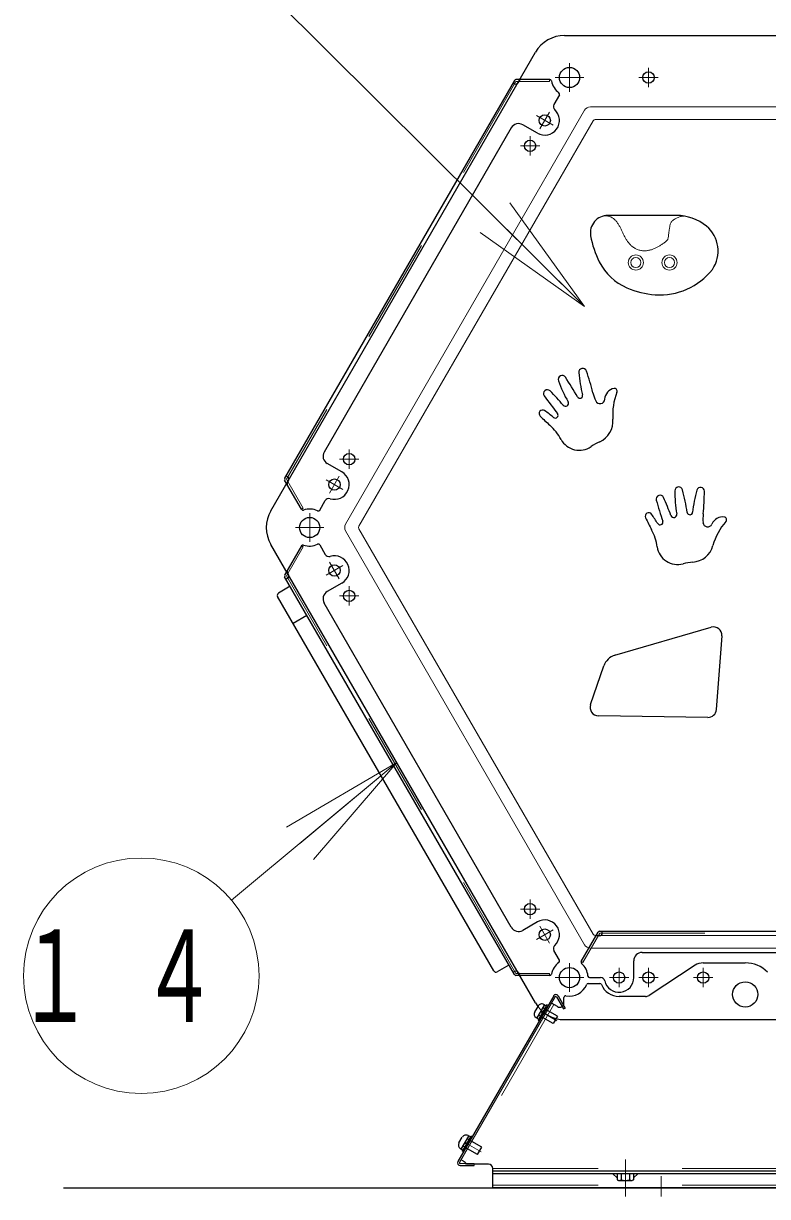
# Model space of a CAD drawing. Units: millimetres on the paper, scale 1:50. Extents: x -385 to 840, y 0 to 267.
# Drawn here: x 231.33 to 249.02, y 56.61 to 84.5 of the extents above; entities that cross this region are included whole.
import ezdxf

# ---------------------------------------------------------------- set-up
doc = ezdxf.new("R2010")
doc.units = ezdxf.units.MM
for name, pattern in [('USER1', [4.5, 2.5, -2]), ('USER2', [6, 3, -1, 1, -1]), ('USER3', [8, 3, -1, 1, -1, 1, -1])]:
    doc.linetypes.add(name, pattern=pattern)
doc.layers.add('1_50', color=7, linetype='Continuous', lineweight=25)
doc.styles.add('ＭＳ ゴシック', font='')
doc.styles.get('ＭＳ ゴシック').set_extended_font_data('MS Gothic')

msp = doc.modelspace()

# ---------------------------------------------------------------- linework, layer by layer
at = {"layer": '1_50', "lineweight": 13}
for p, q in [((244.67, 77.772), (236.271, 86.12)), ((242.894, 80.241), (244.67, 77.772)), ((244.67, 77.772), (242.542, 79.887)), ((244.67, 77.772), (242.189, 79.532)), ((240.208, 66.93), (236.283, 63.654)), ((237.584, 65.392), (240.208, 66.93)), ((240.208, 66.93), (237.905, 65.008)), ((240.208, 66.93), (238.225, 64.624))]:
    msp.add_line(p, q, dxfattribs=at)
at = {"layer": '1_50', "color": 131}
for p, q in [((244.2, 84.217), (256.786, 84.217)), ((237.214, 72.917), (243.507, 83.817)), ((243.507, 61.217), (237.214, 72.117)), ((244.2, 60.817), (256.786, 60.817))]:
    msp.add_line(p, q, dxfattribs=at)
at = {"layer": '1_50', "linetype": 'USER2', "lineweight": 13}
for p, q in [((244.316, 83.557), (244.316, 82.877)), ((244.656, 83.217), (243.976, 83.217)), ((238.138, 72.857), (238.138, 72.177)), ((238.478, 72.517), (237.798, 72.517)), ((244.316, 62.157), (244.316, 61.477)), ((244.656, 61.817), (243.976, 61.817))]:
    msp.add_line(p, q, dxfattribs=at)
at = {"layer": '1_50', "color": 2, "linetype": 'USER2', "lineweight": 13}
for p, q in [((246.193, 83.447), (246.193, 82.987)), ((246.423, 83.217), (245.963, 83.217)), ((243.528, 82.312), (243.926, 82.082)), ((243.612, 81.998), (243.842, 82.396)), ((243.377, 81.821), (243.377, 81.361)), ((243.607, 81.591), (243.147, 81.591)), ((239.077, 74.373), (239.077, 73.913)), ((239.307, 74.143), (238.847, 74.143)), ((238.528, 73.652), (238.926, 73.422)), ((238.612, 73.338), (238.842, 73.736)), ((238.612, 71.696), (238.842, 71.298)), ((238.528, 71.382), (238.926, 71.612)), ((239.307, 70.891), (238.847, 70.891)), ((239.077, 70.661), (239.077, 71.121)), ((243.377, 63.213), (243.377, 63.673)), ((243.607, 63.443), (243.147, 63.443)), ((243.612, 63.036), (243.842, 62.638)), ((243.528, 62.722), (243.926, 62.952)), ((245.493, 62.047), (245.493, 61.587)), ((246.193, 61.587), (246.193, 62.047)), ((247.493, 62.047), (247.493, 61.587)), ((245.723, 61.817), (245.263, 61.817)), ((246.423, 61.817), (245.963, 61.817)), ((247.723, 61.817), (247.263, 61.817)), ((243.627, 61.015), (244.018, 60.789)), ((241.827, 57.897), (242.218, 57.671)), ((245.643, 57.493), (245.643, 56.955)), ((245.643, 57.493), (245.643, 56.955)), ((245.643, 57.093), (245.643, 56.611)), ((245.643, 57.093), (245.643, 56.611)), ((246.493, 57.093), (246.493, 56.611))]:
    msp.add_line(p, q, dxfattribs=at)
at = {"layer": '1_50', "color": 190}
for p, q in [((243.005, 83.147), (237.543, 73.687)), ((243.844, 83.167), (243.04, 83.167)), ((243.095, 83.091), (243.127, 83.147)), ((243.013, 83.069), (242.973, 83.092)), ((244.076, 82.803), (243.946, 82.577)), ((242.932, 82.021), (238.482, 74.313)), ((243.552, 81.894), (243.205, 82.094)), ((238.902, 73.84), (238.555, 74.04)), ((237.946, 72.95), (237.543, 73.647)), ((237.615, 73.719), (237.575, 73.742)), ((237.637, 73.637), (237.605, 73.581)), ((238.377, 72.931), (238.507, 73.157)), ((237.946, 72.084), (237.543, 71.387)), ((238.377, 72.103), (238.507, 71.877)), ((237.637, 71.397), (237.605, 71.453)), ((243.005, 61.887), (237.543, 71.347)), ((237.615, 71.315), (237.575, 71.292)), ((238.902, 71.194), (238.555, 70.994)), ((242.932, 63.013), (238.482, 70.721)), ((243.552, 63.14), (243.205, 62.94)), ((244.595, 62.2), (244.997, 62.897)), ((245.035, 62.811), (244.97, 62.811)), ((245.032, 62.917), (255.955, 62.917)), ((245.095, 62.871), (245.095, 62.917)), ((244.076, 62.231), (243.946, 62.457)), ((245.843, 61.817), (245.843, 62.217)), ((246.043, 62.417), (254.943, 62.417)), ((243.013, 61.965), (242.973, 61.942)), ((243.095, 61.943), (243.127, 61.887)), ((243.844, 61.867), (243.04, 61.867)), ((244.794, 61.817), (245.055, 61.817))]:
    msp.add_line(p, q, dxfattribs=at)
at = {"layer": '1_50', "color": 190, "linetype": 'USER1', "lineweight": 13}
for p, q in [((243.043, 83.121), (237.585, 73.667)), ((243.843, 83.121), (243.043, 83.121)), ((243.843, 83.121), (243.843, 83.167)), ((237.985, 72.974), (237.585, 73.667)), ((237.985, 72.974), (237.945, 72.951)), ((237.985, 72.06), (237.585, 71.367)), ((237.985, 72.06), (237.945, 72.083)), ((243.043, 61.913), (237.585, 71.367)), ((244.635, 62.178), (245.035, 62.871)), ((245.035, 62.871), (255.952, 62.871)), ((244.635, 62.178), (244.595, 62.201)), ((243.843, 61.913), (243.043, 61.913)), ((243.843, 61.913), (243.843, 61.867))]:
    msp.add_line(p, q, dxfattribs=at)
at = {"layer": '1_50', "color": 131, "lineweight": 13}
for p, q in [((238.992, 72.597), (244.674, 82.437)), ((244.812, 82.517), (256.174, 82.517)), ((239.31, 72.547), (244.876, 82.187)), ((244.928, 82.217), (256.059, 82.217)), ((244.674, 62.597), (238.992, 72.437)), ((244.876, 62.847), (239.31, 72.487)), ((256.059, 62.817), (244.928, 62.817)), ((256.174, 62.517), (244.812, 62.517))]:
    msp.add_line(p, q, dxfattribs=at)
at = {"layer": '1_50', "color": 2}
for p, q in [((246.857, 79.938), (245.226, 79.939)), ((242.515, 61.976), (237.375, 70.878)), ((237.674, 71.12), (237.397, 70.96)), ((242.874, 62.114), (242.597, 61.954)), ((247.301, 62.11), (246.208, 61.393)), ((247.493, 62.167), (248.493, 62.167)), ((244.761, 61.678), (245.037, 61.678)), ((243.939, 61.384), (241.663, 57.442)), ((244.003, 61.361), (244.17, 61.07)), ((244.042, 61.384), (244.21, 61.093)), ((246.12, 61.367), (245.493, 61.367)), ((244.033, 61.127), (243.89, 61.209)), ((244.17, 61.07), (244.21, 61.093)), ((244.183, 61.213), (244.183, 61.346)), ((241.793, 57.454), (241.74, 57.485)), ((241.715, 57.352), (242.05, 57.352)), ((242.393, 57.381), (241.866, 57.381)), ((242.493, 57.217), (242.493, 57.281)), ((258.493, 57.217), (242.493, 57.217)), ((242.493, 56.817), (242.493, 57.217)), ((258.493, 57.217), (242.493, 57.217)), ((258.493, 57.153), (242.493, 57.153)), ((245.447, 57.054), (245.348, 57.153)), ((245.84, 57.054), (245.939, 57.153)), ((258.493, 56.817), (242.493, 56.817))]:
    msp.add_line(p, q, dxfattribs=at)
at = {"layer": '1_50'}
for p, q in [((238.074, 70.428), (237.745, 70.238)), ((245.447, 57.153), (245.447, 57.011)), ((245.84, 57.153), (245.447, 57.153)), ((245.447, 57.011), (245.478, 56.993)), ((245.478, 56.993), (245.808, 56.993)), ((245.545, 57.153), (245.545, 57.011)), ((245.741, 57.153), (245.741, 57.011)), ((245.84, 57.011), (245.808, 56.993)), ((245.84, 57.153), (245.84, 57.011)), ((232.284, 56.817), (367.667, 56.817))]:
    msp.add_line(p, q, dxfattribs=at)
at = {"layer": '1_50', "color": 70}
for p, q in [((245.397, 69.481), (247.682, 70.147)), ((247.937, 69.94), (247.806, 68.187)), ((244.816, 68.306), (245.13, 69.227)), ((247.604, 68.002), (245.002, 68.042))]:
    msp.add_line(p, q, dxfattribs=at)
at = {"layer": '1_50', "color": 2, "lineweight": 13}
msp.add_line((243.978, 61.361), (241.703, 57.419), dxfattribs=at)
at = {"layer": '1_50', "color": 2, "linetype": 'USER1', "lineweight": 13}
for p, q in [((243.946, 61.177), (241.796, 57.453)), ((241.715, 57.398), (242.05, 57.398)), ((242.05, 57.398), (242.05, 57.352)), ((258.493, 57.281), (242.493, 57.281)), ((258.493, 56.881), (242.493, 56.881))]:
    msp.add_line(p, q, dxfattribs=at)
at = {"layer": '1_50', "color": 4}
for p, q in [((243.567, 61.141), (243.487, 61.003)), ((243.539, 60.853), (243.723, 61.171)), ((243.721, 61.168), (243.541, 60.856)), ((243.78, 61.169), (243.57, 60.805)), ((243.583, 60.828), (243.767, 61.146)), ((243.806, 61.154), (243.596, 60.79)), ((244.028, 60.899), (243.681, 61.099)), ((243.721, 61.168), (243.704, 61.178)), ((243.723, 61.171), (243.767, 61.146)), ((243.806, 61.154), (243.78, 61.169)), ((243.541, 60.856), (243.524, 60.866)), ((243.539, 60.853), (243.583, 60.828)), ((243.57, 60.805), (243.596, 60.79)), ((243.928, 60.725), (243.581, 60.925)), ((243.631, 61.012), (243.668, 60.975)), ((243.638, 61.024), (243.675, 60.987)), ((244.028, 60.899), (243.928, 60.725)), ((241.687, 57.885), (241.767, 58.023)), ((241.923, 58.054), (241.739, 57.735)), ((241.741, 57.738), (241.921, 58.05)), ((241.77, 57.687), (241.98, 58.051)), ((241.967, 58.029), (241.783, 57.71)), ((241.796, 57.672), (242.006, 58.036)), ((241.921, 58.05), (241.904, 58.06)), ((241.923, 58.054), (241.967, 58.029)), ((241.98, 58.051), (242.006, 58.036)), ((241.741, 57.738), (241.724, 57.748)), ((241.739, 57.735), (241.783, 57.71)), ((242.128, 57.608), (241.781, 57.808)), ((241.825, 57.883), (241.875, 57.869)), ((241.831, 57.894), (241.881, 57.881)), ((242.228, 57.781), (241.881, 57.981)), ((242.128, 57.608), (242.228, 57.781)), ((241.796, 57.672), (241.77, 57.687))]:
    msp.add_line(p, q, dxfattribs=at)
at = {"layer": '1_50', "color": 2, "linetype": 'USER3', "lineweight": 13}
msp.add_lwpolyline([(247.03, 79.924), (247.01, 79.922), (246.99, 79.919), (246.971, 79.915), (246.952, 79.91), (246.933, 79.904), (246.914, 79.897), (246.896, 79.89), (246.878, 79.882), (246.86, 79.873), (246.842, 79.864), (246.824, 79.853), (246.807, 79.842), (246.79, 79.831), (246.775, 79.819), (246.76, 79.807), (246.747, 79.793), (246.734, 79.779), (246.724, 79.765), (246.715, 79.749), (246.709, 79.732), (246.705, 79.714), (246.701, 79.696), (246.699, 79.677), (246.697, 79.658), (246.694, 79.639), (246.691, 79.62), (246.688, 79.601), (246.685, 79.583), (246.682, 79.564), (246.679, 79.545), (246.676, 79.526), (246.674, 79.507), (246.672, 79.488), (246.67, 79.47), (246.669, 79.451), (246.668, 79.433), (246.665, 79.415), (246.662, 79.398), (246.657, 79.381), (246.65, 79.366), (246.641, 79.351), (246.63, 79.338), (246.617, 79.326), (246.604, 79.314), (246.589, 79.303), (246.575, 79.292), (246.559, 79.281), (246.543, 79.27), (246.528, 79.259), (246.512, 79.248), (246.496, 79.238), (246.48, 79.228), (246.465, 79.218), (246.449, 79.209), (246.432, 79.199), (246.416, 79.19), (246.399, 79.181), (246.383, 79.173), (246.366, 79.165), (246.349, 79.157), (246.331, 79.15), (246.314, 79.142), (246.296, 79.136), (246.278, 79.129), (246.261, 79.123), (246.242, 79.118), (246.223, 79.112), (246.204, 79.108), (246.185, 79.104), (246.166, 79.1), (246.146, 79.098), (246.127, 79.096), (246.108, 79.095), (246.088, 79.095), (246.068, 79.096), (246.048, 79.098), (246.028, 79.101), (246.008, 79.104), (245.989, 79.109), (245.969, 79.115), (245.95, 79.121), (245.931, 79.129), (245.912, 79.137), (245.893, 79.146), (245.875, 79.155), (245.858, 79.165), (245.84, 79.176), (245.824, 79.188), (245.807, 79.2), (245.792, 79.213), (245.777, 79.226), (245.763, 79.24), (245.749, 79.254), (245.735, 79.269), (245.723, 79.284), (245.71, 79.299), (245.698, 79.315), (245.687, 79.331), (245.676, 79.347), (245.665, 79.364), (245.655, 79.381), (245.646, 79.398), (245.636, 79.415), (245.627, 79.432), (245.618, 79.45), (245.61, 79.468), (245.601, 79.485), (245.593, 79.503), (245.585, 79.521), (245.577, 79.539), (245.568, 79.556), (245.56, 79.573), (245.552, 79.591), (245.544, 79.608), (245.536, 79.624), (245.527, 79.641), (245.519, 79.658), (245.51, 79.675), (245.5, 79.691), (245.491, 79.707), (245.481, 79.724), (245.47, 79.74), (245.46, 79.755), (245.449, 79.77), (245.438, 79.785), (245.426, 79.8), (245.414, 79.814), (245.401, 79.827), (245.388, 79.84), (245.374, 79.852), (245.36, 79.864), (245.345, 79.874), (245.329, 79.884), (245.313, 79.893), (245.296, 79.901), (245.279, 79.908), (245.261, 79.914), (245.243, 79.919), (245.225, 79.923), (245.206, 79.926), (245.188, 79.929), (245.169, 79.931), (245.15, 79.932)], dxfattribs=at)
at = {"layer": '1_50', "color": 131}
for centre in [(244.316, 83.217), (238.138, 72.517), (244.316, 61.817)]:
    msp.add_circle(centre, 0.24, dxfattribs=at)
at = {"layer": '1_50', "color": 2}
for centre, radius in [((246.193, 83.217), 0.135), ((243.727, 82.197), 0.135), ((243.377, 81.591), 0.135), ((239.077, 74.143), 0.135), ((238.727, 73.537), 0.135), ((238.727, 71.497), 0.135), ((239.077, 70.891), 0.135), ((243.377, 63.443), 0.135), ((243.727, 62.837), 0.135), ((245.493, 61.817), 0.135), ((246.193, 61.817), 0.135), ((247.493, 61.817), 0.135), ((248.493, 61.417), 0.3)]:
    msp.add_circle(centre, radius, dxfattribs=at)
at = {"layer": '1_50', "color": 2, "lineweight": 13}
for centre, radius in [((245.893, 78.817), 0.18), ((245.893, 78.817), 0.12), ((246.693, 78.817), 0.18), ((246.693, 78.817), 0.12)]:
    msp.add_circle(centre, radius, dxfattribs=at)
at = {"layer": '1_50', "lineweight": 13}
msp.add_circle((234.133, 61.86), 2.8, dxfattribs=at)
at = {"layer": '1_50', "color": 131}
for centre, start, end in [((244.2, 83.417), 90, 150), ((237.907, 72.517), 150, 210), ((244.2, 61.617), 210, 270)]:
    msp.add_arc(centre, 0.8, start, end, dxfattribs=at)
at = {"layer": '1_50', "color": 190}
for centre, radius, start, end in [((243.04, 83.127), 0.04, 90, 150), ((243.162, 83.127), 0.04, 90, 150), ((243.844, 83.127), 0.04, 10.8069, 90), ((244.316, 83.217), 0.44, 190.8069, 235.2198), ((243.043, 83.121), 0.06, 240, 330), ((244.042, 82.823), 0.04, 330, 55.2198), ((244.033, 82.527), 0.1, 150, 227.1604), ((243.727, 82.197), 0.35, 240, 47.1604), ((243.105, 81.921), 0.2, 60, 150), ((238.655, 74.213), 0.2, 150, 240), ((237.578, 73.667), 0.04, 150, 210), ((237.585, 73.667), 0.06, 330, 60), ((238.727, 73.537), 0.35, 252.8396, 60), ((237.639, 73.561), 0.04, 150, 210), ((238.594, 73.107), 0.1, 72.8396, 150), ((237.98, 72.97), 0.04, 210, 289.1931), ((238.138, 72.517), 0.44, 64.7802, 109.1931), ((238.343, 72.951), 0.04, 244.7802, 330), ((237.98, 72.064), 0.04, 70.8069, 150), ((238.138, 72.517), 0.44, 250.8069, 295.2198), ((238.343, 72.083), 0.04, 30, 115.2198), ((238.594, 71.927), 0.1, 210, 287.1604), ((238.727, 71.497), 0.35, 300, 107.1604), ((237.639, 71.473), 0.04, 150, 210), ((237.578, 71.367), 0.04, 150, 210), ((237.585, 71.367), 0.06, 300, 30), ((238.655, 70.821), 0.2, 120, 210), ((243.727, 62.837), 0.35, 312.8396, 120), ((243.105, 63.113), 0.2, 210, 300), ((244.97, 62.771), 0.04, 90, 150), ((245.032, 62.877), 0.04, 90, 150), ((245.035, 62.871), 0.06, 270, 0), ((244.033, 62.507), 0.1, 132.8396, 210), ((244.042, 62.211), 0.04, 304.7802, 30), ((244.629, 62.18), 0.04, 150, 229.1931), ((246.043, 62.217), 0.2, 90, 180), ((243.043, 61.913), 0.06, 30, 120), ((244.316, 61.817), 0.44, 124.7802, 169.1931), ((244.316, 61.817), 0.44, 4.7802, 49.1931), ((243.04, 61.907), 0.04, 210, 270), ((243.162, 61.907), 0.04, 210, 270), ((243.844, 61.907), 0.04, 270, 349.1931), ((244.794, 61.857), 0.04, 184.7802, 270), ((245.055, 61.717), 0.1, 12.8396, 90), ((245.493, 61.817), 0.35, 192.8396, 0)]:
    msp.add_arc(centre, radius, start, end, dxfattribs=at)
at = {"layer": '1_50', "color": 131, "lineweight": 13}
for centre, radius, start, end in [((244.812, 82.357), 0.16, 90, 150), ((244.928, 82.157), 0.06, 90, 150), ((239.131, 72.517), 0.16, 150, 210), ((239.362, 72.517), 0.06, 150, 210), ((244.928, 62.877), 0.06, 210, 270), ((244.812, 62.677), 0.16, 210, 270)]:
    msp.add_arc(centre, radius, start, end, dxfattribs=at)
at = {"layer": '1_50', "color": 2}
for centre, radius, start, end in [((245.226, 79.524), 0.414, 89.9644, 189.8104), ((246.856, 78.812), 1.125, 50.6079, 89.9644), ((247.085, 79.091), 0.764, 325.0641, 50.6079), ((246.984, 79.828), 2.198, 189.8104, 206.9256), ((246.205, 79.433), 1.325, 206.9256, 246.5481), ((246.465, 79.634), 1.586, 266.0444, 321.8256), ((246.498, 80.109), 2.062, 246.5481, 266.0444), ((237.427, 70.908), 0.06, 120, 210), ((242.567, 62.006), 0.06, 210, 300), ((247.493, 61.817), 0.35, 90, 123.2362), ((248.493, 61.417), 0.75, 45, 90), ((244.316, 61.817), 0.44, 258.8123, 338.1228), ((244.761, 61.638), 0.04, 90, 158.1228), ((245.037, 61.638), 0.04, 21.4084, 90), ((245.493, 61.817), 0.45, 201.4084, 270), ((243.99, 61.354), 0.06, 30, 150), ((243.99, 61.354), 0.014, 30, 150), ((244.223, 61.346), 0.04, 78.8123, 180), ((246.12, 61.527), 0.16, 270, 303.2362), ((244.083, 61.213), 0.1, 240, 0), ((241.715, 57.412), 0.06, 150, 270), ((241.715, 57.412), 0.014, 150, 270), ((241.693, 57.281), 0.2, 30, 60), ((242.393, 57.281), 0.1, 0, 90)]:
    msp.add_arc(centre, radius, start, end, dxfattribs=at)
at = {"layer": '1_50'}
for centre, radius, start, end in [((244.63, 76.207), 0.0932, 19.4258, 184.458), ((247.611, 76.439), 3.083, 184.458, 194.4228), ((239.114, 74.261), 5.942, 14.2375, 19.4258), ((244.14, 76.038), 0.0932, 34.4258, 199.458), ((246.959, 77.034), 3.083, 199.458, 209.723), ((239.315, 72.731), 5.942, 29.1294, 34.4258), ((243.789, 75.7), 0.0932, 44.4258, 216.1959), ((256.018, 84.649), 15.247, 216.1959, 218.1615), ((239.612, 71.606), 5.942, 39.9807, 44.4258), ((244.563, 75.655), 0.0645, 209.1294, 14.4228), ((246.147, 76.046), 1.314, 194.2375, 203.1775), ((245.423, 75.556), 0.272, 100.5238, 177.5009), ((246.732, 75.217), 1.389, 158.019, 185.1487), ((245.385, 75.76), 0.0634, 338.019, 100.5238), ((243.675, 75.228), 0.0839, 54.4258, 226.1959), ((244.22, 75.47), 0.0713, 219.9807, 29.723), ((245.041, 75.572), 0.111, 203.1775, 357.5009), ((253.115, 85.071), 13.722, 226.1959, 227.5267), ((240.612, 70.946), 5.348, 51.5656, 54.4258), ((243.978, 75.187), 0.0662, 231.5656, 38.1615), ((244.818, 75.044), 0.532, 293.9973, 5.1487), ((242.958, 73.976), 1.319, 28.7418, 47.5267), ((244.548, 74.848), 0.494, 208.7418, 304.7587), ((245.546, 73.411), 1.256, 113.9973, 124.7587), ((249.902, 73.361), 3.083, 179.458, 189.723), ((246.913, 73.389), 0.0932, 14.4258, 179.458), ((241.248, 71.932), 5.942, 9.1294, 14.4258), ((250.311, 72.579), 3.083, 164.458, 174.4228), ((247.431, 73.38), 0.0932, 359.4258, 164.458), ((241.582, 73.439), 5.942, 354.2375, 359.4258), ((246.468, 73.192), 0.0932, 24.4258, 196.1959), ((261.02, 77.419), 15.247, 196.1959, 198.1615), ((241.142, 70.773), 5.942, 19.9807, 24.4258), ((246.199, 72.787), 0.0839, 34.4258, 206.1959), ((241.856, 69.811), 5.348, 31.5656, 34.4258), ((246.794, 72.828), 0.0713, 199.9807, 9.723), ((247.179, 72.885), 0.0645, 189.1294, 354.4228), ((248.802, 72.71), 1.314, 174.2375, 183.1775), ((258.436, 78.808), 13.722, 206.1959, 207.5267), ((246.47, 72.646), 0.0662, 211.5656, 18.1615), ((247.6, 72.643), 0.111, 183.1775, 337.5009), ((247.953, 72.497), 0.272, 80.5238, 157.5009), ((249.068, 71.731), 1.389, 138.019, 165.1487), ((247.988, 72.703), 0.0634, 318.019, 80.5238), ((245.097, 71.856), 1.319, 8.7418, 27.5267), ((246.889, 72.132), 0.494, 188.7418, 284.7587), ((247.21, 72.224), 0.532, 273.9973, 345.1487), ((247.335, 70.44), 1.256, 93.9973, 104.7587), ((245.496, 57.083), 0.0869, 235.6159, 304.3841), ((245.643, 57.321), 0.325, 252.4121, 287.5879), ((245.791, 57.083), 0.0869, 235.6159, 304.3841)]:
    msp.add_arc(centre, radius, start, end, dxfattribs=at)
at = {"layer": '1_50', "color": 70}
for centre, radius, start, end in [((247.738, 69.955), 0.2, 355.7199, 106.2518), ((245.509, 69.097), 0.4, 106.2518, 161.1497), ((245.005, 68.241), 0.2, 161.1497, 269.1389), ((247.607, 68.202), 0.2, 269.1389, 355.7199)]:
    msp.add_arc(centre, radius, start, end, dxfattribs=at)
at = {"layer": '1_50', "color": 4}
for centre, start, end in [((243.654, 61.091), 60, 150), ((243.574, 60.953), 150, 240), ((241.854, 57.973), 60, 150), ((241.774, 57.835), 150, 240)]:
    msp.add_arc(centre, 0.1, start, end, dxfattribs=at)

# ---------------------------------------------------------------- texts
at = {"layer": '1_50', "insert": (234.133, 61.86), "char_height": 2.199, "attachment_point": 5, "style": 'ＭＳ ゴシック'}
msp.add_mtext('\\T1.64;\\W0.6;１４', dxfattribs=at)

doc.saveas('drawing.dxf')
